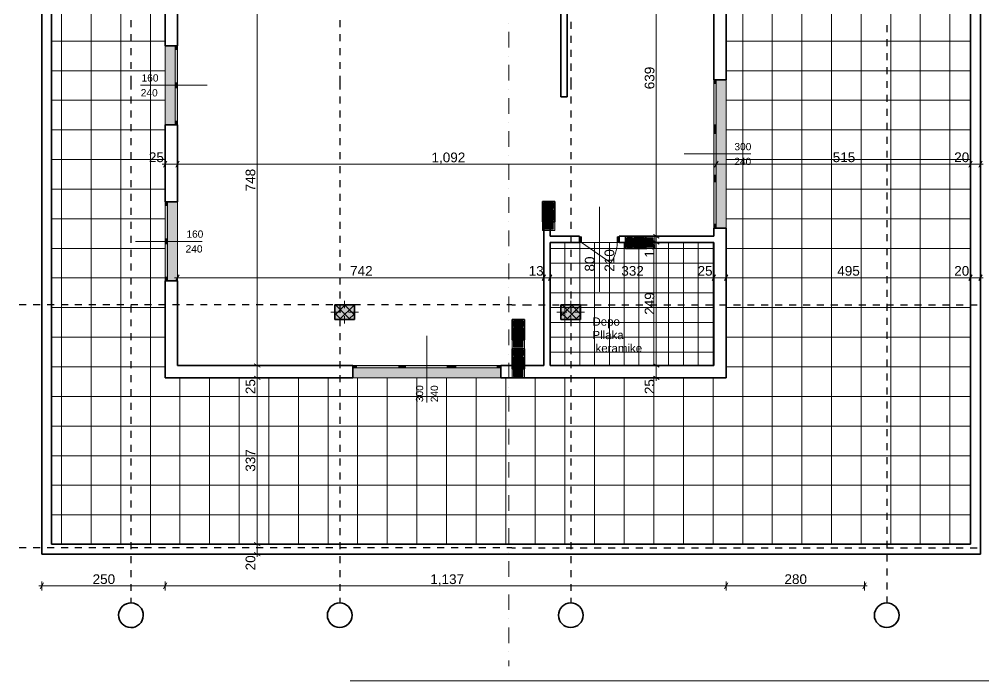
# Model space of a CAD drawing. Header units: centimetres. Extents: x -1830 to 3160, y -46 to 3310.
# Drawn here: x 27 to 1983, y -46 to 1295 of the extents above; entities that cross this region are included whole.
import ezdxf

# ---------------------------------------------------------------- set-up
doc = ezdxf.new("R2010")
doc.units = ezdxf.units.CM
for name, color, linetype, true_color in [('PDF_0_Pen_No__1#1', 7, 'Continuous', 0xa80f02), ('PDF_A-COLS_Pen_No__97#1', 7, 'Continuous', 0x6a6a6a), ('PDF_Annotation - Text', 7, 'Continuous', 0xa80f02), ('PDF_Geometry', 7, 'Continuous', 0x6a6a6a), ('PDF_Marker - Section', 7, 'Continuous', 0x80c2ff), ('PDF_Structural - Shear', 7, 'Continuous', 0xdf0000)]:
    doc.layers.add(name, color=color, linetype=linetype, true_color=true_color)
for name, color, linetype in [('PDF_2D Drafting - General', 5, 'Continuous'), ('PDF_Dimensioning - General', 7, 'Continuous'), ('PDF_Structural - Bearing', 7, 'Continuous')]:
    doc.layers.add(name, color=color, linetype=linetype)
doc.styles.add('PDF Arial', font='')
doc.styles.get('PDF Arial').set_extended_font_data('Arial')

msp = doc.modelspace()

# ---------------------------------------------------------------- linework, layer by layer
at = {"layer": 'PDF_0_Pen_No__1#1', "lineweight": 35}
for points in [[(1088.1, 885.1), (1088.1, 926.1)], [(1088.1, 926.1), (1113.1, 926.1)], [(1091.1, 923.1), (1110.1, 923.1)], [(1091.1, 912.1), (1091.1, 923.1)], [(1110.1, 923.1), (1110.1, 912.1)], [(1113.1, 926.1), (1113.1, 885.1)], [(1091.1, 912.1), (1110.1, 912.1)], [(1091.1, 909.1), (1110.1, 909.1)], [(1091.1, 888.1), (1091.1, 909.1)], [(1110.1, 909.1), (1110.1, 888.1)], [(1113.1, 885.1), (1088.1, 885.1)], [(1110.1, 888.1), (1091.1, 888.1)], [(1256.7, 855.5), (1297.7, 855.5)], [(1256.7, 830.5), (1256.7, 855.5)], [(1259.7, 833.5), (1259.7, 852.5)], [(1259.7, 852.5), (1270.7, 852.5)], [(1270.7, 833.5), (1270.7, 852.5)], [(1273.7, 833.5), (1273.7, 852.5)], [(1273.7, 852.5), (1294.7, 852.5)], [(1294.7, 852.5), (1294.7, 833.5)], [(1297.7, 855.5), (1297.7, 830.5)], [(1297.7, 830.5), (1256.7, 830.5)], [(1270.7, 833.5), (1259.7, 833.5)], [(1294.7, 833.5), (1273.7, 833.5)], [(1026.6, 645.6), (1026.6, 686.6)], [(1026.6, 686.6), (1051.6, 686.6)], [(1051.6, 686.6), (1051.6, 645.6)], [(1029.6, 683.6), (1048.6, 683.6)], [(1029.6, 672.6), (1029.6, 683.6)], [(1029.6, 672.6), (1048.6, 672.6)], [(1029.6, 669.6), (1048.6, 669.6)], [(1029.6, 648.6), (1029.6, 669.6)], [(1048.6, 683.6), (1048.6, 672.6)], [(1048.6, 669.6), (1048.6, 648.6)], [(1051.6, 645.6), (1026.6, 645.6)], [(1048.6, 648.6), (1029.6, 648.6)], [(1026.6, 586.5), (1026.6, 627.6)], [(1026.6, 627.6), (1051.6, 627.6)], [(1051.6, 627.6), (1051.6, 586.5)], [(1029.6, 624.6), (1048.6, 624.6)], [(1029.6, 613.5), (1029.6, 624.6)], [(1029.6, 613.5), (1048.6, 613.5)], [(1029.6, 610.5), (1048.6, 610.5)], [(1029.6, 589.5), (1029.6, 610.5)], [(1048.6, 624.6), (1048.6, 613.5)], [(1048.6, 610.5), (1048.6, 589.5)], [(1048.6, 589.5), (1029.6, 589.5)], [(1051.6, 586.5), (1026.6, 586.5)]]:
    msp.add_lwpolyline(points, dxfattribs=at)
at = {"layer": 'PDF_2D Drafting - General', "color": 14, "lineweight": 35, "true_color": 0xa80f02}
msp.add_circle((1100.6, 877.6), 5, dxfattribs=at)
for centre, major_axis, ratio in [((1305.2, 843), (-5.01, 0), 0.999472), ((1039.1, 638.1), (0.05, -5.01), 0.999376), ((1039.1, 579), (-0.02, -5.01), 0.999386)]:
    msp.add_ellipse(centre, major_axis=major_axis, ratio=ratio, dxfattribs=at)
at = {"layer": 'PDF_A-COLS_Pen_No__97#1', "lineweight": 18}
for points in [[(1113.1, 926.1), (1088.1, 926.1)], [(1088.1, 926.1), (1088.1, 885.1)], [(1091.1, 923.1), (1110.1, 923.1)], [(1091.1, 912.1), (1091.1, 923.1)], [(1091.1, 923.1), (1110.1, 912.1)], [(1110.1, 923.1), (1091.1, 923.1)], [(1110.1, 912.1), (1091.1, 923.1)], [(1091.1, 923.1), (1091.1, 912.1)], [(1110.1, 923.1), (1110.1, 912.1)], [(1110.1, 912.1), (1110.1, 923.1)], [(1113.1, 885.1), (1113.1, 926.1)], [(1110.1, 912.1), (1091.1, 912.1)], [(1091.1, 912.1), (1110.1, 912.1)], [(1091.1, 888.1), (1091.1, 909.1)], [(1091.1, 909.1), (1110.1, 909.1)], [(1091.1, 909.1), (1110.1, 909.1)], [(1110.1, 888.1), (1091.1, 909.1)], [(1110.1, 888.1), (1091.1, 909.1)], [(1091.1, 909.1), (1091.1, 888.1)], [(1110.1, 909.1), (1110.1, 888.1)], [(1110.1, 909.1), (1110.1, 888.1)], [(1088.1, 888.1), (1113.1, 888.1)], [(1088.1, 867.1), (1088.1, 888.1)], [(1088.1, 885.1), (1113.1, 885.1)], [(1110.1, 888.1), (1091.1, 888.1)], [(1091.1, 888.1), (1110.1, 888.1)], [(1091.1, 885.1), (1091.1, 870.1)], [(1110.1, 885.1), (1091.1, 885.1)], [(1091.1, 885.1), (1110.1, 885.1)], [(1091.1, 870.1), (1091.1, 885.1)], [(1110.1, 870.1), (1091.1, 885.1)], [(1091.1, 885.1), (1110.1, 885.1)], [(1091.1, 885.1), (1110.1, 870.1)], [(1091.1, 870.1), (1091.1, 885.1)], [(1110.1, 870.1), (1110.1, 885.1)], [(1110.1, 885.1), (1110.1, 870.1)], [(1110.1, 885.1), (1110.1, 870.1)], [(1113.1, 888.1), (1113.1, 867.1)], [(1113.1, 867.1), (1088.1, 867.1)], [(1091.1, 870.1), (1110.1, 870.1)], [(1110.1, 870.1), (1091.1, 870.1)], [(1110.1, 870.1), (1091.1, 870.1)], [(1256.7, 855.5), (1256.7, 830.5)], [(1297.7, 855.5), (1256.7, 855.5)], [(1259.7, 852.5), (1270.7, 852.5)], [(1259.7, 833.5), (1259.7, 852.5)], [(1259.7, 833.5), (1270.7, 852.5)], [(1259.7, 852.5), (1259.7, 833.5)], [(1270.7, 852.5), (1259.7, 852.5)], [(1270.7, 852.5), (1259.7, 833.5)], [(1270.7, 852.5), (1270.7, 833.5)], [(1270.7, 833.5), (1270.7, 852.5)], [(1273.7, 852.5), (1294.7, 852.5)], [(1273.7, 833.5), (1273.7, 852.5)], [(1273.7, 833.5), (1273.7, 852.5)], [(1273.7, 852.5), (1294.7, 852.5)], [(1294.7, 852.5), (1273.7, 833.5)], [(1294.7, 852.5), (1273.7, 833.5)], [(1294.7, 830.5), (1294.7, 855.5)], [(1294.7, 855.5), (1315.7, 855.5)], [(1294.7, 852.5), (1294.7, 833.5)], [(1294.7, 833.5), (1294.7, 852.5)], [(1297.7, 830.5), (1297.7, 855.5)], [(1312.7, 852.5), (1297.7, 852.5)], [(1297.7, 852.5), (1297.7, 833.5)], [(1297.7, 833.5), (1297.7, 852.5)], [(1297.7, 852.5), (1312.7, 852.5)], [(1312.7, 852.5), (1297.7, 833.5)], [(1297.7, 833.5), (1297.7, 852.5)], [(1297.7, 852.5), (1312.7, 852.5)], [(1297.7, 833.5), (1312.7, 852.5)], [(1312.7, 833.5), (1312.7, 852.5)], [(1312.7, 852.5), (1312.7, 833.5)], [(1312.7, 852.5), (1312.7, 833.5)], [(1315.7, 855.5), (1315.7, 830.5)], [(1256.7, 830.5), (1297.7, 830.5)], [(1270.7, 833.5), (1259.7, 833.5)], [(1259.7, 833.5), (1270.7, 833.5)], [(1294.7, 833.5), (1273.7, 833.5)], [(1273.7, 833.5), (1294.7, 833.5)], [(1315.7, 830.5), (1294.7, 830.5)], [(1297.7, 833.5), (1312.7, 833.5)], [(1312.7, 833.5), (1297.7, 833.5)], [(1312.7, 833.5), (1297.7, 833.5)], [(1051.6, 686.6), (1026.6, 686.6)], [(1026.6, 686.6), (1026.6, 645.6)], [(1051.6, 645.6), (1051.6, 686.6)], [(1029.6, 683.6), (1048.6, 683.6)], [(1029.6, 672.6), (1029.6, 683.6)], [(1029.6, 683.6), (1048.6, 672.6)], [(1048.6, 683.6), (1029.6, 683.6)], [(1048.6, 672.6), (1029.6, 683.6)], [(1029.6, 683.6), (1029.6, 672.6)], [(1048.6, 672.6), (1029.6, 672.6)], [(1029.6, 672.6), (1048.6, 672.6)], [(1029.6, 648.6), (1029.6, 669.6)], [(1029.6, 669.6), (1048.6, 669.6)], [(1029.6, 669.6), (1048.6, 669.6)], [(1048.6, 648.6), (1029.6, 669.6)], [(1048.6, 648.6), (1029.6, 669.6)], [(1029.6, 669.6), (1029.6, 648.6)], [(1048.6, 683.6), (1048.6, 672.6)], [(1048.6, 672.6), (1048.6, 683.6)], [(1048.6, 669.6), (1048.6, 648.6)], [(1048.6, 669.6), (1048.6, 648.6)], [(1026.6, 648.6), (1051.6, 648.6)], [(1026.6, 627.6), (1026.6, 648.6)], [(1026.6, 645.6), (1051.6, 645.6)], [(1048.6, 648.6), (1029.6, 648.6)], [(1029.6, 648.6), (1048.6, 648.6)], [(1029.6, 645.6), (1029.6, 630.6)], [(1048.6, 645.6), (1029.6, 645.6)], [(1029.6, 645.6), (1048.6, 645.6)], [(1029.6, 630.6), (1029.6, 645.6)], [(1048.6, 630.6), (1029.6, 645.6)], [(1029.6, 645.6), (1048.6, 645.6)], [(1029.6, 645.6), (1048.6, 630.6)], [(1029.6, 630.6), (1029.6, 645.6)], [(1048.6, 630.6), (1048.6, 645.6)], [(1048.6, 645.6), (1048.6, 630.6)], [(1048.6, 645.6), (1048.6, 630.6)], [(1051.6, 648.6), (1051.6, 627.6)], [(1051.6, 627.6), (1026.6, 627.6)], [(1051.6, 627.6), (1026.6, 627.6)], [(1026.6, 627.6), (1026.6, 586.5)], [(1029.6, 630.6), (1048.6, 630.6)], [(1048.6, 630.6), (1029.6, 630.6)], [(1048.6, 630.6), (1029.6, 630.6)], [(1051.6, 586.5), (1051.6, 627.6)], [(1029.6, 624.6), (1048.6, 624.6)], [(1029.6, 613.5), (1029.6, 624.6)], [(1029.6, 624.6), (1048.6, 613.5)], [(1048.6, 624.6), (1029.6, 624.6)], [(1048.6, 613.5), (1029.6, 624.6)], [(1029.6, 624.6), (1029.6, 613.5)], [(1048.6, 613.5), (1029.6, 613.5)], [(1029.6, 613.5), (1048.6, 613.5)], [(1029.6, 589.5), (1029.6, 610.5)], [(1029.6, 610.5), (1048.6, 610.5)], [(1029.6, 610.5), (1048.6, 610.5)], [(1048.6, 589.5), (1029.6, 610.5)], [(1048.6, 589.5), (1029.6, 610.5)], [(1029.6, 610.5), (1029.6, 589.5)], [(1048.6, 624.6), (1048.6, 613.5)], [(1048.6, 613.5), (1048.6, 624.6)], [(1048.6, 610.5), (1048.6, 589.5)], [(1048.6, 610.5), (1048.6, 589.5)], [(1026.6, 589.5), (1051.6, 589.5)], [(1026.6, 568.5), (1026.6, 589.5)], [(1048.6, 589.5), (1029.6, 589.5)], [(1029.6, 589.5), (1048.6, 589.5)], [(1051.6, 589.5), (1051.6, 568.5)], [(1026.6, 586.5), (1051.6, 586.5)], [(1051.6, 568.5), (1026.6, 568.5)], [(1029.6, 586.5), (1029.6, 571.5)], [(1048.6, 586.5), (1029.6, 586.5)], [(1029.6, 586.5), (1048.6, 586.5)], [(1029.6, 571.5), (1029.6, 586.5)], [(1048.6, 571.5), (1029.6, 586.5)], [(1029.6, 586.5), (1048.6, 586.5)], [(1029.6, 586.5), (1048.6, 571.5)], [(1029.6, 571.5), (1029.6, 586.5)], [(1029.6, 571.5), (1048.6, 571.5)], [(1048.6, 571.5), (1029.6, 571.5)], [(1048.6, 571.5), (1029.6, 571.5)], [(1048.6, 571.5), (1048.6, 586.5)], [(1048.6, 586.5), (1048.6, 571.5)], [(1048.6, 586.5), (1048.6, 571.5)]]:
    msp.add_lwpolyline(points, dxfattribs=at)
at = {"layer": 'PDF_A-COLS_Pen_No__97#1', "transparency": 33554559}
for points in [[(1088.1, 926.1), (1113.1, 926.1), (1088.1, 885.1), (1113.1, 885.1)], [(1091.1, 912.1), (1110.1, 912.1), (1091.1, 923.1), (1110.1, 923.1)], [(1110.1, 912.1), (1091.1, 923.1), (1110.1, 923.1)], [(1091.1, 909.1), (1091.1, 888.1), (1110.1, 909.1), (1110.1, 888.1)], [(1091.1, 909.1), (1110.1, 909.1), (1110.1, 888.1)], [(1088.1, 888.1), (1113.1, 888.1), (1088.1, 867.1), (1113.1, 867.1)], [(1091.1, 885.1), (1091.1, 870.1), (1110.1, 885.1), (1110.1, 870.1)], [(1256.7, 830.5), (1256.7, 855.5), (1297.7, 830.5), (1297.7, 855.5)], [(1270.7, 833.5), (1270.7, 852.5), (1259.7, 833.5), (1259.7, 852.5)], [(1270.7, 852.5), (1259.7, 833.5), (1259.7, 852.5)], [(1273.7, 833.5), (1294.7, 833.5), (1273.7, 852.5), (1294.7, 852.5)], [(1273.7, 833.5), (1273.7, 852.5), (1294.7, 852.5)], [(1294.7, 830.5), (1294.7, 855.5), (1315.7, 830.5), (1315.7, 855.5)], [(1297.7, 833.5), (1312.7, 833.5), (1297.7, 852.5), (1312.7, 852.5)], [(1026.6, 686.6), (1051.6, 686.6), (1026.6, 645.6), (1051.6, 645.6)], [(1029.6, 672.6), (1048.6, 672.6), (1029.6, 683.6), (1048.6, 683.6)], [(1048.6, 672.6), (1029.6, 683.6), (1048.6, 683.6)], [(1029.6, 669.6), (1029.6, 648.6), (1048.6, 669.6), (1048.6, 648.6)], [(1029.6, 669.6), (1048.6, 669.6), (1048.6, 648.6)], [(1026.6, 648.6), (1051.6, 648.6), (1026.6, 627.6), (1051.6, 627.6)], [(1029.6, 645.6), (1029.6, 630.6), (1048.6, 645.6), (1048.6, 630.6)], [(1026.6, 627.6), (1051.6, 627.6), (1026.6, 586.5), (1051.6, 586.5)], [(1029.6, 613.5), (1048.6, 613.5), (1029.6, 624.6), (1048.6, 624.6)], [(1048.6, 613.5), (1029.6, 624.6), (1048.6, 624.6)], [(1029.6, 610.5), (1029.6, 589.5), (1048.6, 610.5), (1048.6, 589.5)], [(1029.6, 610.5), (1048.6, 610.5), (1048.6, 589.5)], [(1026.6, 589.5), (1051.6, 589.5), (1026.6, 568.5), (1051.6, 568.5)], [(1029.6, 586.5), (1029.6, 571.5), (1048.6, 586.5), (1048.6, 571.5)]]:
    msp.add_solid(points, dxfattribs=at)
at = {"layer": 'PDF_A-COLS_Pen_No__97#1', "color": 7, "true_color": 0xffffff, "transparency": 33554559}
for points in [[(1091.1, 923.1), (1110.1, 912.1), (1091.1, 912.1)], [(1091.1, 909.1), (1110.1, 888.1), (1091.1, 888.1)], [(1091.1, 885.1), (1110.1, 885.1), (1091.1, 870.1), (1110.1, 870.1)], [(1091.1, 885.1), (1110.1, 870.1), (1091.1, 870.1)], [(1259.7, 833.5), (1270.7, 852.5), (1270.7, 833.5)], [(1273.7, 833.5), (1294.7, 852.5), (1294.7, 833.5)], [(1297.7, 833.5), (1297.7, 852.5), (1312.7, 833.5), (1312.7, 852.5)], [(1297.7, 833.5), (1312.7, 852.5), (1312.7, 833.5)], [(1029.6, 683.6), (1048.6, 672.6), (1029.6, 672.6)], [(1029.6, 669.6), (1048.6, 648.6), (1029.6, 648.6)], [(1029.6, 645.6), (1048.6, 645.6), (1029.6, 630.6), (1048.6, 630.6)], [(1029.6, 645.6), (1048.6, 630.6), (1029.6, 630.6)], [(1029.6, 624.6), (1048.6, 613.5), (1029.6, 613.5)], [(1029.6, 610.5), (1048.6, 589.5), (1029.6, 589.5)], [(1029.6, 586.5), (1048.6, 586.5), (1029.6, 571.5), (1048.6, 571.5)], [(1029.6, 586.5), (1048.6, 571.5), (1029.6, 571.5)]]:
    msp.add_solid(points, dxfattribs=at)
at = {"layer": 'PDF_A-COLS_Pen_No__97#1', "color": 5, "transparency": 33554559}
for points in [[(1110.1, 870.1), (1091.1, 885.1), (1110.1, 885.1)], [(1312.7, 852.5), (1297.7, 833.5), (1297.7, 852.5)], [(1048.6, 630.6), (1029.6, 645.6), (1048.6, 645.6)], [(1048.6, 571.5), (1029.6, 586.5), (1048.6, 586.5)]]:
    msp.add_solid(points, dxfattribs=at)
at = {"layer": 'PDF_Dimensioning - General', "lineweight": 13}
for points in [[(1319, 855.5), (1319, 1495.3)], [(509.8, 593.5), (509.8, 1342.6)], [(317.3, 1001.9), (323.2, 1001.9)], [(326.7, 1007.9), (319.7, 995.9)], [(323.2, 992.9), (323.2, 1010.9)], [(323.2, 1001.9), (348.2, 1001.9)], [(351.7, 1007.9), (344.8, 995.9)], [(348.2, 992.9), (348.2, 1010.9)], [(348.2, 1001.9), (1440.6, 1001.9)], [(1444.1, 1007.9), (1437.2, 995.9)], [(1440.6, 992.9), (1440.6, 1010.9)], [(1440.6, 1001.9), (1956, 1001.9)], [(1959.5, 1007.9), (1952.5, 995.9)], [(1956, 992.9), (1956, 1010.9)], [(1956, 1001.9), (1976, 1001.9)], [(1972.6, 995.9), (1979.5, 1007.9)], [(1976, 992.9), (1976, 1010.9)], [(1976, 1001.9), (1981.9, 1001.9)], [(1328, 855.5), (1310, 855.5)], [(1328, 843), (1310, 843)], [(1313, 858.9), (1325, 852)], [(1313, 846.4), (1325, 839.5)], [(1319, 843), (1319, 855.5)], [(1319, 593.5), (1319, 843)], [(342.4, 771.6), (348.2, 771.6)], [(351.7, 777.6), (344.8, 765.6)], [(348.2, 762.6), (348.2, 780.6)], [(348.2, 771.6), (1091.1, 771.6)], [(1094.5, 777.6), (1087.6, 765.6)], [(1091.1, 762.6), (1091.1, 780.6)], [(1091.1, 771.6), (1103.6, 771.6)], [(1107, 777.6), (1100.1, 765.6)], [(1103.6, 762.6), (1103.6, 780.6)], [(1103.6, 771.6), (1435.6, 771.6)], [(1439.1, 777.6), (1432.2, 765.6)], [(1435.6, 762.6), (1435.6, 780.6)], [(1435.6, 771.6), (1460.7, 771.6)], [(1464.1, 777.6), (1457.2, 765.6)], [(1460.7, 762.6), (1460.7, 780.6)], [(1460.7, 771.6), (1956, 771.6)], [(1959.5, 777.6), (1952.5, 765.6)], [(1956, 762.6), (1956, 780.6)], [(1956, 771.6), (1976, 771.6)], [(1972.6, 765.6), (1979.5, 777.6)], [(1976, 762.6), (1976, 780.6)], [(1976, 771.6), (1981.9, 771.6)], [(518.9, 593.5), (500.8, 593.5)], [(503.8, 597), (515.9, 590.1)], [(509.8, 568.5), (509.8, 593.5)], [(1328, 593.5), (1310, 593.5)], [(1313, 597), (1325, 590.1)], [(1319, 568.5), (1319, 593.5)], [(518.9, 568.5), (500.8, 568.5)], [(503.8, 572), (515.9, 565)], [(509.8, 231.3), (509.8, 568.5)], [(1328, 568.5), (1310, 568.5)], [(1313, 572), (1325, 565)], [(1319, 562.6), (1319, 568.5)], [(503.8, 234.7), (515.9, 227.8)], [(518.9, 231.3), (500.8, 231.3)], [(509.8, 211.3), (509.8, 231.3)], [(518.9, 211.3), (500.8, 211.3)], [(503.8, 214.7), (515.9, 207.8)], [(509.8, 205.4), (509.8, 211.3)], [(67.1, 146.7), (73, 146.7)], [(76.5, 152.7), (69.6, 140.6)], [(73, 137.6), (73, 155.7)], [(73, 146.7), (323.2, 146.7)], [(326.7, 152.7), (319.7, 140.6)], [(323.2, 137.6), (323.2, 155.7)], [(323.2, 146.7), (1460.7, 146.7)], [(1464.1, 152.7), (1457.2, 140.6)], [(1460.7, 137.6), (1460.7, 155.7)], [(1460.7, 146.7), (1740.9, 146.7)], [(1737.4, 140.6), (1744.3, 152.7)], [(1740.9, 137.6), (1740.9, 155.7)], [(1740.9, 146.7), (1746.7, 146.7)]]:
    msp.add_lwpolyline(points, dxfattribs=at)
at = {"layer": 'PDF_Geometry', "color": 253, "lineweight": 13, "true_color": 0x999999}
for points in [[(1794.3, 231.3), (1794.3, 3309.7)], [(1854.3, 231.3), (1854.3, 3309.7)], [(1914.4, 231.3), (1914.4, 3309.7)], [(113, 231.3), (113, 3193.5)], [(173.1, 231.3), (173.1, 2694.6)], [(233.1, 231.3), (233.1, 2694.6)], [(293.2, 231.3), (293.2, 2694.6)], [(1494.1, 231.3), (1494.1, 1495.3)], [(1554.1, 231.3), (1554.1, 1495.3)], [(1614.1, 231.3), (1614.1, 1495.3)], [(1674.2, 231.3), (1674.2, 1495.3)], [(1734.2, 231.3), (1734.2, 1495.3)], [(93, 1251.3), (323.2, 1251.3)], [(1460.7, 1251.3), (1956, 1251.3)], [(93, 1191.3), (323.2, 1191.3)], [(1460.7, 1191.3), (1956, 1191.3)], [(93, 1131.2), (323.2, 1131.2)], [(1460.7, 1131.2), (1956, 1131.2)], [(93, 1071.2), (323.2, 1071.2)], [(1460.7, 1071.2), (1956, 1071.2)], [(93, 1011.2), (323.2, 1011.2)], [(1460.7, 1011.2), (1956, 1011.2)], [(93, 951.1), (323.2, 951.1)], [(1460.7, 951.1), (1956, 951.1)], [(93, 891.1), (323.2, 891.1)], [(1460.7, 891.1), (1956, 891.1)], [(1103.8, 593.5), (1103.8, 843)], [(1133.8, 593.5), (1133.8, 843)], [(1163.8, 593.5), (1163.8, 843)], [(1193.8, 593.5), (1193.8, 843)], [(1223.9, 593.5), (1223.9, 843)], [(1253.9, 593.5), (1253.9, 843)], [(1343.9, 593.5), (1343.9, 843)], [(1374, 593.5), (1374, 843)], [(1404, 593.5), (1404, 843)], [(1434, 593.5), (1434, 843)], [(93, 831), (323.2, 831)], [(1103.6, 831), (1256.7, 831)], [(1283.9, 593.5), (1283.9, 830.5)], [(1313.9, 593.5), (1313.9, 830.5)], [(1315.7, 831), (1435.6, 831)], [(1460.7, 831), (1956, 831)], [(1103.6, 801), (1435.6, 801)], [(93, 771), (323.2, 771)], [(1103.6, 771), (1435.6, 771)], [(1460.7, 771), (1956, 771)], [(1103.6, 741), (1435.6, 741)], [(93, 710.9), (323.2, 710.9)], [(1103.6, 710.9), (1435.6, 710.9)], [(1460.7, 710.9), (1956, 710.9)], [(1103.6, 680.9), (1435.6, 680.9)], [(93, 650.9), (323.2, 650.9)], [(1103.6, 650.9), (1435.6, 650.9)], [(1460.7, 650.9), (1956, 650.9)], [(1103.6, 620.9), (1435.6, 620.9)], [(93, 590.8), (323.2, 590.8)], [(1460.7, 590.8), (1956, 590.8)], [(353.2, 231.3), (353.2, 568.5)], [(413.3, 231.3), (413.3, 568.5)], [(473.3, 231.3), (473.3, 568.5)], [(533.3, 231.3), (533.3, 568.5)], [(593.4, 231.3), (593.4, 568.5)], [(653.4, 231.3), (653.4, 568.5)], [(713.5, 231.3), (713.5, 568.5)], [(773.5, 231.3), (773.5, 568.5)], [(833.6, 231.3), (833.6, 568.5)], [(893.6, 231.3), (893.6, 568.5)], [(953.7, 231.3), (953.7, 568.5)], [(1013.7, 231.3), (1013.7, 568.5)], [(1073.7, 231.3), (1073.7, 568.5)], [(1133.8, 231.3), (1133.8, 568.5)], [(1193.8, 231.3), (1193.8, 568.5)], [(1253.9, 231.3), (1253.9, 568.5)], [(1313.9, 231.3), (1313.9, 568.5)], [(1374, 231.3), (1374, 568.5)], [(1434, 231.3), (1434, 568.5)], [(93, 530.8), (1956, 530.8)], [(93, 470.8), (1956, 470.8)], [(93, 410.7), (1956, 410.7)], [(93, 350.7), (1956, 350.7)], [(93, 290.6), (1956, 290.6)]]:
    msp.add_lwpolyline(points, dxfattribs=at)
at = {"layer": 'PDF_Geometry', "color": 7, "lineweight": 13}
for points in [[(93, 3041.7), (93, 231.3)], [(1956, 436.5), (1956, 2943.3)], [(323.2, 2694.6), (323.2, 568.5)], [(323.2, 2694.6), (323.2, 568.5)], [(1460.7, 568.5), (1460.7, 1495.3)], [(1460.7, 568.5), (1460.7, 1495.3)], [(1103.6, 843), (1103.6, 593.5)], [(1256.7, 843), (1103.6, 843)], [(1256.7, 830.5), (1256.7, 843)], [(1315.7, 843), (1315.7, 830.5)], [(1435.6, 843), (1315.7, 843)], [(1435.6, 593.5), (1435.6, 843)], [(1297.7, 830.5), (1256.7, 830.5)], [(1315.7, 830.5), (1297.7, 830.5)], [(1103.6, 593.5), (1435.6, 593.5)], [(323.2, 568.5), (1460.7, 568.5)], [(323.2, 568.5), (1460.7, 568.5)], [(1956, 231.3), (1956, 436.5)], [(93, 231.3), (1956, 231.3)], [(698.1, -45.5), (3159.9, -45.5)]]:
    msp.add_lwpolyline(points, dxfattribs=at)
at = {"layer": 'PDF_Marker - Section', "lineweight": 18}
for points in [[(1020, 1287.6), (1020, 1287.6)], [(1020, 1270), (1020, 1238.2)], [(1020, 1220.5), (1020, 1220.5)], [(1020, 1202.9), (1020, 1171.1)], [(1020, 1153.4), (1020, 1153.4)], [(1020, 1135.8), (1020, 1104)], [(1020, 1086.4), (1020, 1086.4)], [(1020, 1068.7), (1020, 1036.9)], [(1020, 1019.3), (1020, 1019.3)], [(1020, 1001.6), (1020, 969.9)], [(1020, 952.2), (1020, 952.2)], [(1020, 934.6), (1020, 902.8)], [(1020, 885.1), (1020, 885.1)], [(1020, 867.5), (1020, 835.7)], [(1020, 818.1), (1020, 818.1)], [(1020, 800.4), (1020, 768.6)], [(1020, 751), (1020, 751)], [(1020, 733.3), (1020, 701.6)], [(1020, 683.9), (1020, 683.9)], [(1020, 666.3), (1020, 634.5)], [(1020, 616.8), (1020, 616.8)], [(1020, 599.2), (1020, 567.4)], [(1020, 549.8), (1020, 549.8)], [(1020, 532.1), (1020, 500.3)], [(1020, 482.7), (1020, 482.7)], [(1020, 465), (1020, 433.2)], [(1020, 415.6), (1020, 415.6)], [(1020, 397.9), (1020, 366.2)], [(1020, 348.5), (1020, 348.5)], [(1020, 330.9), (1020, 299.1)], [(1020, 281.4), (1020, 281.4)], [(1020, 263.8), (1020, 232)], [(1020, 214.4), (1020, 214.4)], [(1020, 196.7), (1020, 164.9)], [(1020, 147.3), (1020, 147.3)], [(1020, 129.6), (1020, 97.9)], [(1020, 80.2), (1020, 80.2)], [(1020, 62.6), (1020, 30.8)], [(1020, 13.1), (1020, 13.1)], [(1020, -4.5), (1020, -16)]]:
    msp.add_lwpolyline(points, dxfattribs=at)
at = {"layer": 'PDF_Structural - Bearing', "lineweight": 35}
for points in [[(73, 3021.7), (73, 211.3)], [(93, 231.3), (93, 3021.7)], [(1956, 2943.3), (1956, 436.5)], [(1976, 436.5), (1976, 2943.3)], [(323.2, 1672.5), (323.2, 1241.8)], [(1460.7, 1172.5), (1460.7, 1495.3)], [(348.2, 1241.8), (348.2, 1342.6)], [(1435.6, 1342.6), (1435.6, 1172.5)], [(1125.6, 1325.1), (1125.6, 1138.4)], [(1138.1, 1138.4), (1138.1, 1325.1)], [(343.2, 1241.8), (323.2, 1241.8)], [(343.2, 1241.8), (323.2, 1241.8)], [(348.2, 1241.8), (343.2, 1241.8)], [(348.2, 1241.8), (343.2, 1241.8)], [(348.2, 1241.8), (343.2, 1241.8)], [(1435.6, 1172.5), (1440.6, 1172.5)], [(1435.6, 1172.5), (1440.6, 1172.5)], [(1435.6, 1172.5), (1440.6, 1172.5)], [(1440.6, 1172.5), (1460.7, 1172.5)], [(1440.6, 1172.5), (1460.7, 1172.5)], [(1125.6, 1138.4), (1138.1, 1138.4)], [(343.2, 1081.6), (323.2, 1081.6)], [(323.2, 1081.6), (323.2, 925.2)], [(343.2, 1081.6), (323.2, 1081.6)], [(348.2, 1081.6), (343.2, 1081.6)], [(348.2, 1081.6), (343.2, 1081.6)], [(348.2, 1081.6), (343.2, 1081.6)], [(348.2, 925.2), (348.2, 1081.6)], [(323.2, 925.2), (328.2, 925.2)], [(323.2, 925.2), (328.2, 925.2)], [(323.2, 925.2), (328.2, 925.2)], [(328.2, 925.2), (348.2, 925.2)], [(328.2, 925.2), (348.2, 925.2)], [(1091.1, 923.1), (1091.1, 593.5)], [(1103.6, 923.1), (1091.1, 923.1)], [(1103.6, 855.5), (1103.6, 923.1)], [(1435.6, 872.3), (1440.6, 872.3)], [(1435.6, 872.3), (1435.6, 855.5)], [(1435.6, 872.3), (1440.6, 872.3)], [(1435.6, 872.3), (1440.6, 872.3)], [(1440.6, 872.3), (1460.7, 872.3)], [(1440.6, 872.3), (1460.7, 872.3)], [(1460.7, 568.5), (1460.7, 872.3)], [(1163.6, 855.5), (1103.6, 855.5)], [(1103.6, 593.5), (1103.6, 843)], [(1103.6, 843), (1163.6, 843)], [(1163.6, 855.5), (1159.9, 855.5)], [(1163.6, 855.5), (1159.9, 855.5)], [(1163.6, 855.5), (1159.9, 855.5)], [(1163.6, 843), (1159.9, 843)], [(1163.6, 843), (1159.9, 843)], [(1163.6, 843), (1159.9, 843)], [(1163.6, 854.5), (1163.6, 855.5)], [(1163.6, 854.5), (1163.6, 855.5)], [(1163.6, 854.5), (1163.6, 855.5)], [(1163.6, 843), (1163.6, 854.5)], [(1163.6, 843), (1163.6, 854.5)], [(1163.6, 843), (1163.6, 854.5)], [(1243.7, 855.5), (1247.4, 855.5)], [(1243.7, 854.5), (1243.7, 855.5)], [(1435.6, 855.5), (1243.7, 855.5)], [(1243.7, 854.5), (1243.7, 855.5)], [(1243.7, 854.5), (1243.7, 855.5)], [(1243.7, 855.5), (1247.4, 855.5)], [(1243.7, 855.5), (1247.4, 855.5)], [(1243.7, 843), (1243.7, 854.5)], [(1243.7, 843), (1243.7, 854.5)], [(1243.7, 843), (1243.7, 854.5)], [(1243.7, 843), (1247.4, 843)], [(1243.7, 843), (1435.6, 843)], [(1243.7, 843), (1247.4, 843)], [(1243.7, 843), (1247.4, 843)], [(1435.6, 843), (1435.6, 593.5)], [(323.2, 765.1), (328.2, 765.1)], [(323.2, 765.1), (323.2, 593.5)], [(323.2, 765.1), (328.2, 765.1)], [(323.2, 765.1), (328.2, 765.1)], [(328.2, 765.1), (348.2, 765.1)], [(328.2, 765.1), (348.2, 765.1)], [(348.2, 593.5), (348.2, 765.1)], [(707.1, 716.6), (667.1, 716.6)], [(667.1, 716.6), (667.1, 686.6)], [(707.1, 686.6), (707.1, 716.6)], [(1165.6, 716.6), (1125.6, 716.6)], [(1125.6, 716.6), (1125.6, 686.6)], [(1165.6, 686.6), (1165.6, 716.6)], [(667.1, 686.6), (707.1, 686.6)], [(1125.6, 686.6), (1165.6, 686.6)], [(323.2, 568.5), (323.2, 593.5)], [(703.6, 593.5), (348.2, 593.5)], [(703.6, 593.5), (703.6, 588.5)], [(703.6, 593.5), (703.6, 588.5)], [(703.6, 593.5), (703.6, 588.5)], [(703.6, 588.5), (703.6, 568.5)], [(703.6, 588.5), (703.6, 568.5)], [(1003.8, 593.5), (1003.8, 588.5)], [(1091.1, 593.5), (1003.8, 593.5)], [(1003.8, 593.5), (1003.8, 588.5)], [(1003.8, 593.5), (1003.8, 588.5)], [(1003.8, 588.5), (1003.8, 568.5)], [(1003.8, 588.5), (1003.8, 568.5)], [(1435.6, 593.5), (1103.6, 593.5)], [(323.2, 568.5), (703.6, 568.5)], [(1003.8, 568.5), (1435.6, 568.5)], [(1460.7, 568.5), (1435.6, 568.5)], [(1956, 436.5), (1956, 231.3)], [(1976, 231.3), (1976, 436.5)], [(1956, 231.3), (93, 231.3)], [(1976, 211.3), (1976, 231.3)], [(73, 211.3), (93, 211.3)], [(93, 211.3), (1976, 211.3)]]:
    msp.add_lwpolyline(points, dxfattribs=at)
at = {"layer": 'PDF_Structural - Bearing', "color": 30, "lineweight": 18, "true_color": 0xff6600}
for points in [[(323.2, 1241.8), (323.2, 1081.6)], [(343.2, 1166.7), (343.2, 1234.3)], [(348.2, 1241.8), (348.2, 1081.6)], [(348.2, 1234.3), (348.2, 1166.7)], [(343.2, 1089.2), (343.2, 1156.7)], [(348.2, 1156.7), (348.2, 1089.2)], [(1435.6, 872.3), (1435.6, 1172.5)], [(1435.6, 1081.2), (1435.6, 1165)], [(1440.6, 1165), (1440.6, 1081.2)], [(1460.7, 872.3), (1460.7, 1172.5)], [(1435.6, 979.2), (1435.6, 1063.7)], [(1440.6, 1063.7), (1440.6, 979.2)], [(1435.6, 879.8), (1435.6, 965.6)], [(1440.6, 965.6), (1440.6, 879.8)], [(323.2, 925.2), (323.2, 765.1)], [(348.2, 925.2), (348.2, 765.1)], [(323.2, 917.7), (323.2, 850.2)], [(328.2, 850.2), (328.2, 917.7)], [(1167.6, 843), (1226.6, 801.6)], [(323.2, 840.2), (323.2, 772.6)], [(328.2, 772.6), (328.2, 840.2)], [(703.6, 593.5), (1003.8, 593.5)], [(711.1, 593.5), (796.9, 593.5)], [(796.9, 588.5), (711.1, 588.5)], [(810.5, 593.5), (895, 593.5)], [(895, 588.5), (810.5, 588.5)], [(912.5, 593.5), (996.3, 593.5)], [(996.3, 588.5), (912.5, 588.5)], [(703.6, 568.5), (1003.8, 568.5)]]:
    msp.add_lwpolyline(points, dxfattribs=at)
at = {"layer": 'PDF_Structural - Bearing', "color": 30, "lineweight": 20, "true_color": 0xff6600}
for points in [[(343.2, 1234.3), (343.2, 1241.8)], [(348.2, 1234.3), (343.2, 1234.3)], [(348.2, 1241.8), (348.2, 1234.3)], [(343.2, 1161.7), (343.2, 1166.7)], [(343.2, 1166.7), (348.2, 1166.7)], [(343.2, 1156.7), (343.2, 1161.7)], [(348.2, 1156.7), (343.2, 1156.7)], [(348.2, 1166.7), (348.2, 1161.7)], [(348.2, 1161.7), (348.2, 1156.7)], [(1435.6, 1165), (1435.6, 1172.5)], [(1440.6, 1165), (1435.6, 1165)], [(1440.6, 1172.5), (1440.6, 1165)], [(343.2, 1081.6), (343.2, 1089.2)], [(343.2, 1089.2), (348.2, 1089.2)], [(348.2, 1089.2), (348.2, 1081.6)], [(1435.6, 1072.5), (1435.6, 1081.2)], [(1435.6, 1081.2), (1440.6, 1081.2)], [(1440.6, 1081.2), (1440.6, 1072.5)], [(1435.6, 1063.7), (1435.6, 1072.5)], [(1440.6, 1063.7), (1435.6, 1063.7)], [(1440.6, 1072.5), (1440.6, 1063.7)], [(1435.6, 972.4), (1435.6, 979.2)], [(1435.6, 979.2), (1440.6, 979.2)], [(1440.6, 979.2), (1440.6, 972.4)], [(1435.6, 965.6), (1435.6, 972.4)], [(1440.6, 965.6), (1435.6, 965.6)], [(1440.6, 972.4), (1440.6, 965.6)], [(323.2, 925.2), (323.2, 917.7)], [(328.2, 917.7), (328.2, 925.2)], [(323.2, 917.7), (328.2, 917.7)], [(1435.6, 872.3), (1435.6, 879.8)], [(1435.6, 879.8), (1440.6, 879.8)], [(1440.6, 879.8), (1440.6, 872.3)], [(328.2, 850.2), (323.2, 850.2)], [(323.2, 850.2), (323.2, 845.2)], [(323.2, 845.2), (323.2, 840.2)], [(328.2, 845.2), (328.2, 850.2)], [(328.2, 840.2), (328.2, 845.2)], [(1167.6, 854.5), (1163.6, 854.5)], [(1163.6, 854.5), (1163.6, 843)], [(1163.6, 843), (1167.6, 843)], [(1167.6, 843), (1167.6, 854.5)], [(1243.7, 854.5), (1239.7, 854.5)], [(1239.7, 854.5), (1239.7, 843)], [(1239.7, 843), (1243.7, 843)], [(1243.7, 843), (1243.7, 854.5)], [(323.2, 840.2), (328.2, 840.2)], [(328.2, 772.6), (323.2, 772.6)], [(323.2, 772.6), (323.2, 765.1)], [(328.2, 765.1), (328.2, 772.6)], [(703.6, 593.5), (711.1, 593.5)], [(711.1, 588.5), (703.6, 588.5)], [(711.1, 593.5), (711.1, 588.5)], [(796.9, 588.5), (796.9, 593.5)], [(796.9, 593.5), (803.7, 593.5)], [(803.7, 588.5), (796.9, 588.5)], [(803.7, 593.5), (810.5, 593.5)], [(810.5, 588.5), (803.7, 588.5)], [(810.5, 593.5), (810.5, 588.5)], [(895, 588.5), (895, 593.5)], [(895, 593.5), (903.8, 593.5)], [(903.8, 588.5), (895, 588.5)], [(903.8, 593.5), (912.5, 593.5)], [(912.5, 588.5), (903.8, 588.5)], [(912.5, 593.5), (912.5, 588.5)], [(996.3, 588.5), (996.3, 593.5)], [(996.3, 593.5), (1003.8, 593.5)], [(1003.8, 588.5), (996.3, 588.5)]]:
    msp.add_lwpolyline(points, dxfattribs=at)
at = {"layer": 'PDF_Structural - Bearing', "lineweight": 13}
for points in [[(273.2, 1161.7), (408.3, 1161.7)], [(1510.7, 1022.4), (1375.6, 1022.4)], [(1203.6, 742.9), (1203.6, 915.5)], [(398.3, 845.2), (263.2, 845.2)], [(667.1, 695.4), (688.4, 716.6)], [(667.1, 713.7), (670, 716.6)], [(698.4, 686.6), (668.4, 716.6)], [(676.8, 686.6), (706.8, 716.6)], [(707.1, 696.3), (686.8, 716.6)], [(707.1, 714.7), (705.2, 716.6)], [(1125.6, 693.9), (1148.3, 716.6)], [(1125.6, 712.3), (1129.9, 716.6)], [(1158.4, 686.6), (1128.4, 716.6)], [(1136.7, 686.6), (1165.6, 715.5)], [(1165.6, 697.8), (1146.8, 716.6)], [(1165.6, 716.1), (1165.2, 716.6)], [(680, 686.6), (667.1, 699.5)], [(695.1, 686.6), (707.1, 698.6)], [(1140, 686.6), (1125.6, 701)], [(1155.1, 686.6), (1165.6, 697.1)], [(853.7, 518.5), (853.7, 653.6)]]:
    msp.add_lwpolyline(points, dxfattribs=at)
at = {"layer": 'PDF_Structural - Bearing', "color": 1, "lineweight": 0}
for points in [[(687.1, 709.6), (687.1, 724.6)], [(1145.6, 709.6), (1145.6, 724.6)], [(679.1, 701.6), (659.1, 701.6)], [(687.1, 701.6), (687.1, 701.6)], [(687.1, 693.6), (687.1, 678.6)], [(695.1, 701.6), (715.1, 701.6)], [(1137.6, 701.6), (1117.6, 701.6)], [(1145.6, 701.6), (1145.6, 701.6)], [(1145.6, 693.6), (1145.6, 678.6)], [(1153.6, 701.6), (1173.6, 701.6)]]:
    msp.add_lwpolyline(points, dxfattribs=at)
at = {"layer": 'PDF_Structural - Bearing', "color": 30, "lineweight": 18, "true_color": 0xff6600}
msp.add_arc((1167.6, 843), 72.1, 325.0049, 359.9983, dxfattribs=at)
at = {"layer": 'PDF_Structural - Bearing', "color": 7, "true_color": 0xffffff, "transparency": 33554559}
for points in [[(348.2, 1081.6), (323.2, 1081.6), (348.2, 1241.8), (323.2, 1241.8)], [(348.2, 1241.8), (343.2, 1241.8), (348.2, 1234.3), (343.2, 1234.3)], [(348.2, 1234.3), (343.2, 1234.3), (348.2, 1166.7), (343.2, 1166.7)], [(343.2, 1161.7), (348.2, 1161.7), (343.2, 1166.7), (348.2, 1166.7)], [(348.2, 1161.7), (343.2, 1161.7), (348.2, 1156.7), (343.2, 1156.7)], [(348.2, 1156.7), (343.2, 1156.7), (348.2, 1089.2), (343.2, 1089.2)], [(1435.6, 1172.5), (1460.7, 1172.5), (1435.6, 872.3), (1460.7, 872.3)], [(1440.6, 1172.5), (1435.6, 1172.5), (1440.6, 1165), (1435.6, 1165)], [(1435.6, 1081.2), (1440.6, 1081.2), (1435.6, 1165), (1440.6, 1165)], [(343.2, 1081.6), (348.2, 1081.6), (343.2, 1089.2), (348.2, 1089.2)], [(1435.6, 1072.5), (1440.6, 1072.5), (1435.6, 1081.2), (1440.6, 1081.2)], [(1440.6, 1072.5), (1435.6, 1072.5), (1440.6, 1063.7), (1435.6, 1063.7)], [(1435.6, 979.2), (1440.6, 979.2), (1435.6, 1063.7), (1440.6, 1063.7)], [(1435.6, 972.4), (1440.6, 972.4), (1435.6, 979.2), (1440.6, 979.2)], [(1440.6, 972.4), (1435.6, 972.4), (1440.6, 965.6), (1435.6, 965.6)], [(1435.6, 879.8), (1440.6, 879.8), (1435.6, 965.6), (1440.6, 965.6)], [(323.2, 765.1), (323.2, 925.2), (348.2, 765.1), (348.2, 925.2)], [(323.2, 925.2), (323.2, 917.7), (328.2, 925.2), (328.2, 917.7)], [(323.2, 917.7), (323.2, 850.2), (328.2, 917.7), (328.2, 850.2)], [(1435.6, 872.3), (1440.6, 872.3), (1435.6, 879.8), (1440.6, 879.8)], [(328.2, 845.2), (328.2, 850.2), (323.2, 845.2), (323.2, 850.2)], [(323.2, 845.2), (323.2, 840.2), (328.2, 845.2), (328.2, 840.2)], [(1163.6, 843), (1167.6, 843), (1163.6, 854.5), (1167.6, 854.5)], [(1243.7, 854.5), (1239.7, 854.5), (1243.7, 843), (1239.7, 843)], [(323.2, 840.2), (323.2, 772.6), (328.2, 840.2), (328.2, 772.6)], [(328.2, 765.1), (328.2, 772.6), (323.2, 765.1), (323.2, 772.6)], [(707.1, 686.6), (667.1, 686.6), (707.1, 716.6), (667.1, 716.6)], [(1165.6, 686.6), (1125.6, 686.6), (1165.6, 716.6), (1125.6, 716.6)], [(1003.8, 593.5), (1003.8, 568.5), (703.6, 593.5), (703.6, 568.5)], [(703.6, 593.5), (703.6, 588.5), (711.1, 593.5), (711.1, 588.5)], [(711.1, 593.5), (711.1, 588.5), (796.9, 593.5), (796.9, 588.5)], [(803.7, 588.5), (803.7, 593.5), (796.9, 588.5), (796.9, 593.5)], [(803.7, 593.5), (803.7, 588.5), (810.5, 593.5), (810.5, 588.5)], [(810.5, 593.5), (810.5, 588.5), (895, 593.5), (895, 588.5)], [(903.8, 588.5), (903.8, 593.5), (895, 588.5), (895, 593.5)], [(903.8, 593.5), (903.8, 588.5), (912.5, 593.5), (912.5, 588.5)], [(912.5, 593.5), (912.5, 588.5), (996.3, 593.5), (996.3, 588.5)], [(1003.8, 588.5), (1003.8, 593.5), (996.3, 588.5), (996.3, 593.5)]]:
    msp.add_solid(points, dxfattribs=at)
at = {"layer": 'PDF_Structural - Shear', "lineweight": 25}
for points in [[(253.9, 1293.5), (253.9, 1279.4)], [(677.1, 1293.5), (677.1, 1279.4)], [(1145.6, 1290.2), (1145.6, 1276.1)], [(1786.2, 1283.3), (1786.2, 1269.2)], [(253.9, 1265.3), (253.9, 1251.2)], [(677.1, 1265.3), (677.1, 1251.2)], [(1145.6, 1261.9), (1145.6, 1247.8)], [(1786.2, 1255), (1786.2, 1240.9)], [(253.9, 1237.1), (253.9, 1222.9)], [(677.1, 1237.1), (677.1, 1222.9)], [(1145.6, 1233.7), (1145.6, 1219.6)], [(1786.2, 1226.8), (1786.2, 1212.7)], [(253.9, 1208.8), (253.9, 1194.7)], [(677.1, 1208.8), (677.1, 1194.7)], [(1145.6, 1205.5), (1145.6, 1191.3)], [(1786.2, 1198.5), (1786.2, 1184.4)], [(253.9, 1180.6), (253.9, 1163.1)], [(677.1, 1180.6), (677.1, 1163.1)], [(1145.6, 1177.2), (1145.6, 1163.1)], [(253.9, 1163.1), (253.9, 1163.1)], [(253.9, 1163.1), (253.9, 1163.1)], [(253.9, 1163.1), (253.9, 1153.1)], [(677.1, 1163.1), (677.1, 1163.1)], [(677.1, 1163.1), (677.1, 1163.1)], [(677.1, 1163.1), (677.1, 1153.1)], [(1145.6, 1163.1), (1145.6, 1153.1)], [(1786.2, 1170.3), (1786.2, 1156.2)], [(253.9, 1139), (253.9, 1124.9)], [(677.1, 1139), (677.1, 1124.9)], [(1145.6, 1139), (1145.6, 1124.9)], [(1786.2, 1142.1), (1786.2, 1127.9)], [(253.9, 1110.8), (253.9, 1096.6)], [(677.1, 1110.8), (677.1, 1096.6)], [(1145.6, 1110.8), (1145.6, 1096.6)], [(1786.2, 1113.8), (1786.2, 1099.7)], [(253.9, 1082.5), (253.9, 1068.4)], [(677.1, 1082.5), (677.1, 1068.4)], [(1145.6, 1082.5), (1145.6, 1068.4)], [(1786.2, 1085.6), (1786.2, 1071.5)], [(1786.2, 1057.3), (1786.2, 1043.2)], [(253.9, 1054.3), (253.9, 1040.2)], [(677.1, 1054.3), (677.1, 1040.2)], [(1145.6, 1054.3), (1145.6, 1040.2)], [(253.9, 1026), (253.9, 1011.9)], [(677.1, 1026), (677.1, 1011.9)], [(1145.6, 1026), (1145.6, 1011.9)], [(1786.2, 1029.1), (1786.2, 1015)], [(253.9, 997.8), (253.9, 983.7)], [(677.1, 997.8), (677.1, 983.7)], [(1145.6, 997.8), (1145.6, 983.7)], [(1786.2, 1000.8), (1786.2, 986.7)], [(253.9, 969.5), (253.9, 955.4)], [(677.1, 969.5), (677.1, 955.4)], [(1145.6, 969.5), (1145.6, 955.4)], [(1786.2, 972.6), (1786.2, 958.5)], [(253.9, 941.3), (253.9, 927.2)], [(677.1, 941.3), (677.1, 927.2)], [(1145.6, 941.3), (1145.6, 927.2)], [(1786.2, 944.4), (1786.2, 930.2)], [(253.9, 913.1), (253.9, 898.9)], [(677.1, 913.1), (677.1, 898.9)], [(1145.6, 913.1), (1145.6, 898.9)], [(1786.2, 916.1), (1786.2, 902)], [(253.9, 884.8), (253.9, 870.7)], [(677.1, 884.8), (677.1, 870.7)], [(1145.6, 884.8), (1145.6, 870.7)], [(1786.2, 887.9), (1786.2, 873.7)], [(253.9, 856.6), (253.9, 842.5)], [(677.1, 856.6), (677.1, 842.5)], [(1145.6, 856.6), (1145.6, 842.5)], [(1786.2, 859.6), (1786.2, 845.5)], [(253.9, 828.3), (253.9, 814.2)], [(677.1, 828.3), (677.1, 814.2)], [(1145.6, 828.3), (1145.6, 814.2)], [(1786.2, 831.4), (1786.2, 817.3)], [(1786.2, 803.1), (1786.2, 789)], [(253.9, 800.1), (253.9, 786)], [(677.1, 800.1), (677.1, 786)], [(1145.6, 800.1), (1145.6, 786)], [(253.9, 771.8), (253.9, 757.7)], [(677.1, 771.8), (677.1, 757.7)], [(1145.6, 771.8), (1145.6, 757.7)], [(1786.2, 774.9), (1786.2, 760.8)], [(253.9, 743.6), (253.9, 729.5)], [(677.1, 743.6), (677.1, 729.5)], [(1145.6, 743.6), (1145.6, 729.5)], [(1786.2, 746.7), (1786.2, 732.5)], [(41.6, 716.6), (27.5, 716.6)], [(69.8, 716.6), (55.7, 716.6)], [(98.1, 716.6), (83.9, 716.6)], [(126.3, 716.6), (112.2, 716.6)], [(154.6, 716.6), (140.4, 716.6)], [(182.8, 716.6), (168.7, 716.6)], [(211, 716.6), (196.9, 716.6)], [(239.3, 716.6), (225.2, 716.6)], [(267.5, 716.6), (253.4, 716.6)], [(253.9, 715.4), (253.9, 701.2)], [(295.8, 716.6), (281.6, 716.6)], [(324, 716.6), (309.9, 716.6)], [(352.3, 716.6), (338.1, 716.6)], [(380.5, 716.6), (366.4, 716.6)], [(408.7, 716.6), (394.6, 716.6)], [(437, 716.6), (422.9, 716.6)], [(465.2, 716.6), (451.1, 716.6)], [(493.5, 716.6), (479.3, 716.6)], [(521.7, 716.6), (507.6, 716.6)], [(550, 716.6), (535.8, 716.6)], [(578.2, 716.6), (564.1, 716.6)], [(606.4, 716.6), (592.3, 716.6)], [(634.7, 716.6), (620.6, 716.6)], [(662.9, 716.6), (648.8, 716.6)], [(691.2, 716.6), (677.1, 716.6)], [(677.1, 715.4), (677.1, 701.2)], [(719.4, 716.6), (705.3, 716.6)], [(747.7, 716.6), (733.5, 716.6)], [(775.9, 716.6), (761.8, 716.6)], [(804.1, 716.6), (790, 716.6)], [(832.4, 716.6), (818.3, 716.6)], [(860.6, 716.6), (846.5, 716.6)], [(888.9, 716.6), (874.8, 716.6)], [(917.1, 716.6), (903, 716.6)], [(945.4, 716.6), (931.2, 716.6)], [(973.6, 716.6), (959.5, 716.6)], [(1001.9, 716.6), (987.7, 716.6)], [(1026, 716.6), (1016, 716.6)], [(1026, 716.6), (1033.8, 716.6)], [(1026, 716.6), (1026, 716.6)], [(1026, 716.6), (1026, 716.6)], [(1047.9, 716.6), (1055.8, 716.6)], [(1055.8, 716.6), (1055.8, 716.6)], [(1055.8, 716.6), (1055.8, 716.6)], [(1055.8, 716.6), (1065.8, 716.6)], [(1079.9, 716.6), (1094, 716.6)], [(1108.2, 716.6), (1122.3, 716.6)], [(1136.4, 716.6), (1150.5, 716.6)], [(1145.6, 715.4), (1145.6, 701.2)], [(1164.7, 716.6), (1178.8, 716.6)], [(1192.9, 716.6), (1207, 716.6)], [(1221.1, 716.6), (1235.3, 716.6)], [(1249.4, 716.6), (1263.5, 716.6)], [(1277.6, 716.6), (1291.8, 716.6)], [(1305.9, 716.6), (1320, 716.6)], [(1334.1, 716.6), (1348.2, 716.6)], [(1362.4, 716.6), (1376.5, 716.6)], [(1390.6, 716.6), (1404.7, 716.6)], [(1418.8, 716.6), (1433, 716.6)], [(1447.1, 716.6), (1461.2, 716.6)], [(1475.3, 716.6), (1489.5, 716.6)], [(1503.6, 716.6), (1517.7, 716.6)], [(1531.8, 716.6), (1545.9, 716.6)], [(1560.1, 716.6), (1574.2, 716.6)], [(1588.3, 716.6), (1602.4, 716.6)], [(1616.6, 716.6), (1630.7, 716.6)], [(1644.8, 716.6), (1658.9, 716.6)], [(1673, 716.6), (1687.2, 716.6)], [(1701.3, 716.6), (1715.4, 716.6)], [(1729.5, 716.6), (1743.6, 716.6)], [(1757.8, 716.6), (1771.9, 716.6)], [(1786, 716.6), (1800.1, 716.6)], [(1786.2, 718.4), (1786.2, 704.3)], [(1814.3, 716.6), (1828.4, 716.6)], [(1842.5, 716.6), (1856.6, 716.6)], [(1870.7, 716.6), (1884.9, 716.6)], [(1899, 716.6), (1913.1, 716.6)], [(1927.2, 716.6), (1941.3, 716.6)], [(1955.5, 716.6), (1969.6, 716.6)], [(253.9, 687.1), (253.9, 673)], [(677.1, 687.1), (677.1, 673)], [(1145.6, 687.1), (1145.6, 673)], [(1786.2, 690.2), (1786.2, 676)], [(253.9, 658.9), (253.9, 644.8)], [(677.1, 658.9), (677.1, 644.8)], [(1145.6, 658.9), (1145.6, 644.8)], [(1786.2, 661.9), (1786.2, 647.8)], [(253.9, 630.6), (253.9, 616.5)], [(677.1, 630.6), (677.1, 616.5)], [(1145.6, 630.6), (1145.6, 616.5)], [(1786.2, 633.7), (1786.2, 619.6)], [(253.9, 602.4), (253.9, 588.3)], [(677.1, 602.4), (677.1, 588.3)], [(1145.6, 602.4), (1145.6, 588.3)], [(1786.2, 605.4), (1786.2, 591.3)], [(253.9, 574.1), (253.9, 560)], [(677.1, 574.1), (677.1, 560)], [(1145.6, 574.1), (1145.6, 560)], [(1786.2, 577.2), (1786.2, 563.1)], [(1786.2, 548.9), (1786.2, 534.8)], [(253.9, 545.9), (253.9, 531.8)], [(677.1, 545.9), (677.1, 531.8)], [(1145.6, 545.9), (1145.6, 531.8)], [(253.9, 517.7), (253.9, 503.5)], [(677.1, 517.7), (677.1, 503.5)], [(1145.6, 517.7), (1145.6, 503.5)], [(1786.2, 520.7), (1786.2, 506.6)], [(253.9, 489.4), (253.9, 475.3)], [(677.1, 489.4), (677.1, 475.3)], [(1145.6, 489.4), (1145.6, 475.3)], [(1786.2, 492.5), (1786.2, 478.3)], [(253.9, 461.2), (253.9, 447)], [(677.1, 461.2), (677.1, 447)], [(1145.6, 461.2), (1145.6, 447)], [(1786.2, 464.2), (1786.2, 450.1)], [(253.9, 432.9), (253.9, 418.8)], [(677.1, 432.9), (677.1, 418.8)], [(1145.6, 432.9), (1145.6, 418.8)], [(1786.2, 436), (1786.2, 421.9)], [(253.9, 404.7), (253.9, 390.6)], [(677.1, 404.7), (677.1, 390.6)], [(1145.6, 404.7), (1145.6, 390.6)], [(1786.2, 407.7), (1786.2, 393.6)], [(253.9, 376.4), (253.9, 362.3)], [(677.1, 376.4), (677.1, 362.3)], [(1145.6, 376.4), (1145.6, 362.3)], [(1786.2, 379.5), (1786.2, 365.4)], [(253.9, 348.2), (253.9, 334.1)], [(677.1, 348.2), (677.1, 334.1)], [(1145.6, 348.2), (1145.6, 334.1)], [(1786.2, 351.2), (1786.2, 337.1)], [(253.9, 320), (253.9, 305.8)], [(677.1, 320), (677.1, 305.8)], [(1145.6, 320), (1145.6, 305.8)], [(1786.2, 323), (1786.2, 308.9)], [(1786.2, 294.8), (1786.2, 280.6)], [(253.9, 291.7), (253.9, 277.6)], [(677.1, 291.7), (677.1, 277.6)], [(1145.6, 291.7), (1145.6, 277.6)], [(253.9, 263.5), (253.9, 249.4)], [(677.1, 263.5), (677.1, 249.4)], [(1145.6, 263.5), (1145.6, 249.4)], [(1786.2, 266.5), (1786.2, 252.4)], [(253.9, 235.2), (253.9, 221.1)], [(677.1, 235.2), (677.1, 221.1)], [(1145.6, 235.2), (1145.6, 221.1)], [(1786.2, 238.3), (1786.2, 224.2)], [(41.6, 223.8), (27.5, 223.8)], [(69.8, 223.8), (55.7, 223.8)], [(98.1, 223.8), (83.9, 223.8)], [(126.3, 223.8), (112.2, 223.8)], [(154.6, 223.8), (140.4, 223.8)], [(182.8, 223.8), (168.7, 223.8)], [(211, 223.8), (196.9, 223.8)], [(239.3, 223.8), (225.2, 223.8)], [(267.5, 223.8), (253.4, 223.8)], [(295.8, 223.8), (281.6, 223.8)], [(324, 223.8), (309.9, 223.8)], [(352.3, 223.8), (338.1, 223.8)], [(380.5, 223.8), (366.4, 223.8)], [(408.7, 223.8), (394.6, 223.8)], [(437, 223.8), (422.9, 223.8)], [(465.2, 223.8), (451.1, 223.8)], [(493.5, 223.8), (479.3, 223.8)], [(521.7, 223.8), (507.6, 223.8)], [(550, 223.8), (535.8, 223.8)], [(578.2, 223.8), (564.1, 223.8)], [(606.4, 223.8), (592.3, 223.8)], [(634.7, 223.8), (620.6, 223.8)], [(662.9, 223.8), (648.8, 223.8)], [(691.2, 223.8), (677.1, 223.8)], [(719.4, 223.8), (705.3, 223.8)], [(747.7, 223.8), (733.5, 223.8)], [(775.9, 223.8), (761.8, 223.8)], [(804.1, 223.8), (790, 223.8)], [(832.4, 223.8), (818.3, 223.8)], [(860.6, 223.8), (846.5, 223.8)], [(888.9, 223.8), (874.8, 223.8)], [(917.1, 223.8), (903, 223.8)], [(945.4, 223.8), (931.2, 223.8)], [(973.6, 223.8), (959.5, 223.8)], [(1001.9, 223.8), (987.7, 223.8)], [(1026, 223.8), (1016, 223.8)], [(1026, 223.8), (1033.8, 223.8)], [(1026, 223.8), (1026, 223.8)], [(1026, 223.8), (1026, 223.8)], [(1047.9, 223.8), (1055.8, 223.8)], [(1055.8, 223.8), (1055.8, 223.8)], [(1055.8, 223.8), (1055.8, 223.8)], [(1055.8, 223.8), (1065.8, 223.8)], [(1079.9, 223.8), (1094, 223.8)], [(1108.2, 223.8), (1122.3, 223.8)], [(1136.4, 223.8), (1150.5, 223.8)], [(1164.7, 223.8), (1178.8, 223.8)], [(1192.9, 223.8), (1207, 223.8)], [(1221.1, 223.8), (1235.3, 223.8)], [(1249.4, 223.8), (1263.5, 223.8)], [(1277.6, 223.8), (1291.8, 223.8)], [(1305.9, 223.8), (1320, 223.8)], [(1334.1, 223.8), (1348.2, 223.8)], [(1362.4, 223.8), (1376.5, 223.8)], [(1390.6, 223.8), (1404.7, 223.8)], [(1418.8, 223.8), (1433, 223.8)], [(1447.1, 223.8), (1461.2, 223.8)], [(1475.3, 223.8), (1489.5, 223.8)], [(1503.6, 223.8), (1517.7, 223.8)], [(1531.8, 223.8), (1545.9, 223.8)], [(1560.1, 223.8), (1574.2, 223.8)], [(1588.3, 223.8), (1602.4, 223.8)], [(1616.6, 223.8), (1630.7, 223.8)], [(1644.8, 223.8), (1658.9, 223.8)], [(1673, 223.8), (1687.2, 223.8)], [(1701.3, 223.8), (1715.4, 223.8)], [(1729.5, 223.8), (1743.6, 223.8)], [(1757.8, 223.8), (1771.9, 223.8)], [(1786, 223.8), (1800.1, 223.8)], [(1814.3, 223.8), (1828.4, 223.8)], [(1842.5, 223.8), (1856.6, 223.8)], [(1870.7, 223.8), (1884.9, 223.8)], [(1899, 223.8), (1913.1, 223.8)], [(1927.2, 223.8), (1941.3, 223.8)], [(1955.5, 223.8), (1969.6, 223.8)], [(253.9, 207), (253.9, 192.9)], [(677.1, 207), (677.1, 192.9)], [(1145.6, 207), (1145.6, 192.9)], [(1786.2, 210), (1786.2, 195.9)], [(253.9, 178.7), (253.9, 164.6)], [(677.1, 178.7), (677.1, 164.6)], [(1145.6, 178.7), (1145.6, 164.6)], [(1786.2, 181.8), (1786.2, 167.7)], [(253.9, 150.5), (253.9, 136.4)], [(677.1, 150.5), (677.1, 136.4)], [(1145.6, 150.5), (1145.6, 136.4)], [(1786.2, 153.5), (1786.2, 139.4)], [(253.9, 122.3), (253.9, 112.3)], [(677.1, 122.3), (677.1, 112.3)], [(1145.6, 122.3), (1145.6, 112.3)], [(1786.2, 125.3), (1786.2, 112.3)]]:
    msp.add_lwpolyline(points, dxfattribs=at)
at = {"layer": 'PDF_Structural - Shear', "color": 7, "lineweight": 35}
for centre in [(677.1, 87.2), (1145.6, 87.2), (1786.2, 87.2)]:
    msp.add_circle(centre, 25, dxfattribs=at)
msp.add_ellipse((253.9, 87.2), major_axis=(25, -0.6), ratio=0.999906, dxfattribs=at)

# ---------------------------------------------------------------- texts
at = {"layer": 'PDF_Annotation - Text', "char_height": 16.701, "attachment_point": 7, "style": 'PDF Arial'}
for s, insert in [('\\W0.997886;Depo', (1189.5, 669.2)), ('\\W0.997574;Pllaka', (1189.5, 646.8)), ('\\W0.998750;keramike', (1195.8, 620.1))]:
    msp.add_mtext(s, dxfattribs=dict(at, insert=insert))
at = {"layer": 'PDF_Dimensioning - General', "char_height": 19.649, "attachment_point": 7, "rotation": 90, "style": 'PDF Arial'}
for s, insert in [('\\W0.997463;639', (1315.4, 1153.6)), ('\\W0.997455;748', (506.2, 946.6)), ('\\W0.998309;13', (1315.4, 812.1)), ('\\W0.997591;249', (1315.4, 696.3)), ('\\W0.998920;25', (506.2, 535.5)), ('\\W0.998920;25', (1315.4, 535.5)), ('\\W0.998275;337', (506.2, 378.2)), ('\\W0.998735;20', (506.2, 178.2))]:
    msp.add_mtext(s, dxfattribs=dict(at, insert=insert))
at = {"layer": 'PDF_Dimensioning - General', "char_height": 19.649, "attachment_point": 7, "style": 'PDF Arial'}
for s, insert in [('\\W0.998920;25', (290.2, 1005.6)), ('\\W0.998382;1,092', (863.2, 1002)), ('\\W0.998068;515', (1676.7, 1005.6)), ('\\W0.998735;20', (1923, 1005.6)), ('\\W0.997614;742', (698.2, 775.6)), ('\\W0.998309;13', (1060.2, 775.3)), ('\\W0.998317;332', (1248, 775.3)), ('\\W0.998920;25', (1402.6, 775.3)), ('\\W0.998363;495', (1685.9, 775.3)), ('\\W0.998735;20', (1923, 775.3)), ('\\W0.997829;250', (176.1, 150.3)), ('\\W0.998353;1,137', (860.7, 146.8)), ('\\W0.997829;280', (1578.8, 150.3))]:
    msp.add_mtext(s, dxfattribs=dict(at, insert=insert))
at = {"layer": 'PDF_Structural - Bearing', "char_height": 14.736, "attachment_point": 7, "style": 'PDF Arial'}
for s, insert in [('\\W0.998111;160', (275.4, 1169)), ('\\W0.997829;240', (273.8, 1138.9)), ('\\W0.998396;300', (1477.4, 1029.7)), ('\\W0.997829;240', (1477.1, 999.7)), ('\\W0.998111;160', (366.3, 852.4)), ('\\W0.997829;240', (364.7, 822.4))]:
    msp.add_mtext(s, dxfattribs=dict(at, insert=insert))
at = {"layer": 'PDF_Structural - Bearing', "attachment_point": 7, "style": 'PDF Arial'}
for s, insert, char_height, rotation in [('\\W0.997829;210', (1234, 783.7), 19.649, 90), ('\\W0.999178;80', (1194, 784), 19.649, 90), ('\\W0.998396;300', (846.5, 519.3), 14.736, 89.9), ('\\W0.997829;240', (876.5, 519.1), 14.736, 89.9)]:
    msp.add_mtext(s, dxfattribs=dict(at, insert=insert, char_height=char_height, rotation=rotation))

doc.saveas('drawing.dxf')
